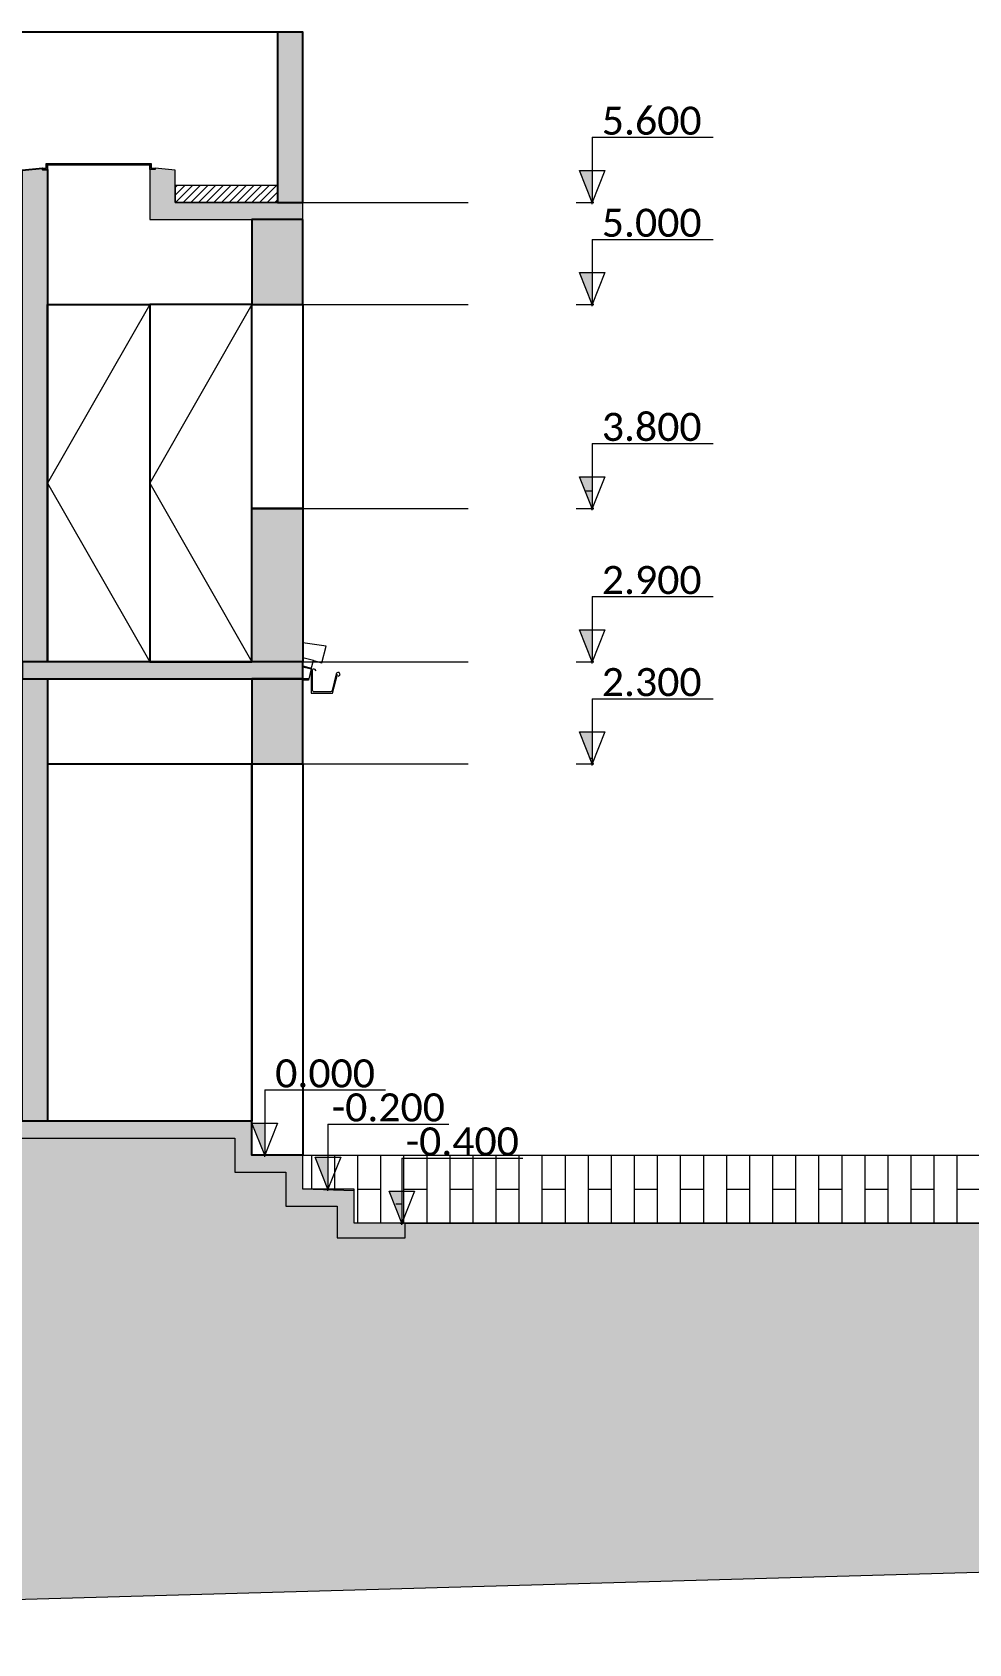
# Model space of a CAD drawing. Header units: metres. Extents: x -197 to 1099, y -24 to 14.
# Drawn here: x 1057.67 to 1063.17, y -2.87 to 6.6 of the extents above; entities that cross this region are included whole.
import ezdxf
from ezdxf.enums import TextEntityAlignment as Align

# ---------------------------------------------------------------- set-up
doc = ezdxf.new("R2010")
doc.units = ezdxf.units.M
doc.header["$LTSCALE"] = 0.001
doc.header["$PDMODE"] = 34
doc.header["$PDSIZE"] = 0.01
doc.linetypes.add('HIDDENX2', pattern=[19.05, 12.7, -6.35])
doc.layers.get('0').update_dxf_attribs({"lineweight": 13, "true_color": 0x000000})
for name, color, linetype, lineweight, true_color in [('Jach-Anotaciones-CalidaddeLínea  0.13', 7, 'Continuous', 13, 0x000000), ('Jach-Anotaciones-Hatch-Lum100%', 7, 'Continuous', 13, 0x000000), ('Jach-Anotaciones-Hatch-Lum50%', 9, 'Continuous', 13, 0x808080), ('Jach-Anotaciones-Hatch-Lum80%', 250, 'Continuous', 13, 0x333333), ('Jach-Anotaciones-LineasDetalle0.09mm', 7, 'Continuous', 15, 0x000000), ('JACH-Anotaciones-Textos-Lum75% @ 0.075', 7, 'Continuous', 13, 0x404040), ('JACH-Arq-Lineas-Piso', 7, 'Continuous', 13, 0x404040), ('JACH-Arq-Lineas-Proyeccion', 250, 'HIDDENX2', 13, 0x333333), ('JACH-Arq-Lineas-Proyeccion Niveles cortes', 9, 'HIDDENX2', 13, 0x808080), ('JACH-Arq-Muros01-Carga', 7, 'Continuous', 25, 0x000000)]:
    doc.layers.add(name, color=color, linetype=linetype, lineweight=lineweight, true_color=true_color)
doc.styles.add('02a-Calibri-JACH(1.8mm)', font='calibri.ttf', dxfattribs={"height": 2.2})
pattern_1 = [(0, (169.421, 45.032), (0, 6.985), [5.08, -1.905]), (90, (169.421, 45.032), (-6.985, 4e-16), [5.08, -1.905])]

# ---------------------------------------------------------------- blocks, each defined once
blk = doc.blocks.new('*U791')
at = {"lineweight": 0, "ltscale": 100}
h = blk.add_hatch(dxfattribs=at)
h.set_pattern_fill('ANGLE', color=256)
h.set_pattern_definition(pattern_1)
h.paths.add_polyline_path([(0, 2.5), (0, 0), (1, 2.5)])
h = blk.add_hatch(color=256, dxfattribs=at)
h.dxf.hatch_style = 1
h.paths.add_polyline_path([(0, 2.5), (0, 0), (1, 2.5)])
for points in [[(0, 5.1), (-9.47, 5.1)], [(0, 5.1), (0, 1.25)]]:
    blk.add_lwpolyline(points, dxfattribs=at)
for points in [[(0, 0), (1, 2.5), (-1, 2.5)], [(0, 2.5), (0, 0), (1, 2.5)]]:
    blk.add_lwpolyline(points, close=True, dxfattribs=at)
blk.add_point((0, 0), dxfattribs=at)
at = {"lineweight": 0, "ltscale": 100, "style": '02a-Calibri-JACH(1.8mm)'}
blk.add_attdef('ALT', text='', height=2.2, dxfattribs=at).set_placement((-4.73, 6.4), align=Align.MIDDLE_CENTER)
blk = doc.blocks.new('*U792')
at = {"lineweight": 0, "ltscale": 100}
h = blk.add_hatch(dxfattribs=at)
h.set_pattern_fill('ANGLE', color=256)
h.set_pattern_definition(pattern_1)
h.paths.add_polyline_path([(0, 2.5), (0, 0), (1, 2.5)])
h = blk.add_hatch(color=256, dxfattribs=at)
h.dxf.hatch_style = 1
h.paths.add_polyline_path([(0, 2.5), (0, 0), (1, 2.5)])
for points in [[(0, 5.1), (-9.47, 5.1)], [(0, 5.1), (0, 1.25)]]:
    blk.add_lwpolyline(points, dxfattribs=at)
for points in [[(0, 0), (1, 2.5), (-1, 2.5)], [(0, 2.5), (0, 0), (1, 2.5)]]:
    blk.add_lwpolyline(points, close=True, dxfattribs=at)
blk.add_point((0, 0), dxfattribs=at)
at = {"lineweight": 0, "ltscale": 100, "style": '02a-Calibri-JACH(1.8mm)'}
blk.add_attdef('ALT', text='', height=2.2, dxfattribs=at).set_placement((-4.73, 6.4), align=Align.MIDDLE_CENTER)
blk = doc.blocks.new('*U793')
at = {"lineweight": 0, "ltscale": 100}
h = blk.add_hatch(dxfattribs=at)
h.set_pattern_fill('ANGLE', color=256)
h.set_pattern_definition(pattern_1)
h.paths.add_polyline_path([(0, 2.5), (0, 0), (1, 2.5)])
h = blk.add_hatch(color=256, dxfattribs=at)
h.dxf.hatch_style = 1
h.paths.add_polyline_path([(0, 2.5), (0, 0), (1, 2.5)])
for points in [[(0, 5.1), (-9.47, 5.1)], [(0, 5.1), (0, 1.25)]]:
    blk.add_lwpolyline(points, dxfattribs=at)
for points in [[(0, 0), (1, 2.5), (-1, 2.5)], [(0, 2.5), (0, 0), (1, 2.5)]]:
    blk.add_lwpolyline(points, close=True, dxfattribs=at)
blk.add_point((0, 0), dxfattribs=at)
at = {"lineweight": 0, "ltscale": 100, "style": '02a-Calibri-JACH(1.8mm)'}
blk.add_attdef('ALT', text='', height=2.2, dxfattribs=at).set_placement((-4.73, 6.4), align=Align.MIDDLE_CENTER)
blk = doc.blocks.new('*U805')
at = {"lineweight": 0, "ltscale": 100}
h = blk.add_hatch(dxfattribs=at)
h.set_pattern_fill('ANGLE', color=256)
h.set_pattern_definition(pattern_1)
h.paths.add_polyline_path([(0, 2.5), (0, 0), (1, 2.5)])
h = blk.add_hatch(color=256, dxfattribs=at)
h.dxf.hatch_style = 1
h.paths.add_polyline_path([(0, 2.5), (0, 0), (1, 2.5)])
for points in [[(0, 5.1), (-9.47, 5.1)], [(0, 5.1), (0, 1.25)]]:
    blk.add_lwpolyline(points, dxfattribs=at)
for points in [[(0, 0), (1, 2.5), (-1, 2.5)], [(0, 2.5), (0, 0), (1, 2.5)]]:
    blk.add_lwpolyline(points, close=True, dxfattribs=at)
blk.add_point((0, 0), dxfattribs=at)
at = {"lineweight": 0, "ltscale": 100, "style": '02a-Calibri-JACH(1.8mm)'}
blk.add_attdef('ALT', text='', height=2.2, dxfattribs=at).set_placement((-4.73, 6.4), align=Align.MIDDLE_CENTER)
blk = doc.blocks.new('*U806')
at = {"lineweight": 0, "ltscale": 100}
h = blk.add_hatch(dxfattribs=at)
h.set_pattern_fill('ANGLE', color=256)
h.set_pattern_definition(pattern_1)
h.paths.add_polyline_path([(0, 2.5), (0, 0), (1, 2.5)])
h = blk.add_hatch(color=256, dxfattribs=at)
h.dxf.hatch_style = 1
h.paths.add_polyline_path([(0, 2.5), (0, 0), (1, 2.5)])
for points in [[(0, 5.1), (-9.47, 5.1)], [(0, 5.1), (0, 1.25)]]:
    blk.add_lwpolyline(points, dxfattribs=at)
for points in [[(0, 0), (1, 2.5), (-1, 2.5)], [(0, 2.5), (0, 0), (1, 2.5)]]:
    blk.add_lwpolyline(points, close=True, dxfattribs=at)
blk.add_point((0, 0), dxfattribs=at)
at = {"lineweight": 0, "ltscale": 100, "style": '02a-Calibri-JACH(1.8mm)'}
blk.add_attdef('ALT', text='', height=2.2, dxfattribs=at).set_placement((-4.73, 6.4), align=Align.MIDDLE_CENTER)
blk = doc.blocks.new('*U807')
at = {"lineweight": 0, "ltscale": 100}
h = blk.add_hatch(dxfattribs=at)
h.set_pattern_fill('ANGLE', color=256)
h.set_pattern_definition(pattern_1)
h.paths.add_polyline_path([(0, 2.5), (0, 0), (1, 2.5)])
h = blk.add_hatch(color=256, dxfattribs=at)
h.dxf.hatch_style = 1
h.paths.add_polyline_path([(0, 2.5), (0, 0), (1, 2.5)])
for points in [[(0, 5.1), (-9.47, 5.1)], [(0, 5.1), (0, 1.25)]]:
    blk.add_lwpolyline(points, dxfattribs=at)
for points in [[(0, 0), (1, 2.5), (-1, 2.5)], [(0, 2.5), (0, 0), (1, 2.5)]]:
    blk.add_lwpolyline(points, close=True, dxfattribs=at)
blk.add_point((0, 0), dxfattribs=at)
at = {"lineweight": 0, "ltscale": 100, "style": '02a-Calibri-JACH(1.8mm)'}
blk.add_attdef('ALT', text='', height=2.2, dxfattribs=at).set_placement((-4.73, 6.4), align=Align.MIDDLE_CENTER)
blk = doc.blocks.new('*U808')
at = {"lineweight": 0, "ltscale": 100}
h = blk.add_hatch(dxfattribs=at)
h.set_pattern_fill('ANGLE', color=256)
h.set_pattern_definition(pattern_1)
h.paths.add_polyline_path([(0, 2.5), (0, 0), (1, 2.5)])
h = blk.add_hatch(color=256, dxfattribs=at)
h.dxf.hatch_style = 1
h.paths.add_polyline_path([(0, 2.5), (0, 0), (1, 2.5)])
for points in [[(0, 5.1), (-9.47, 5.1)], [(0, 5.1), (0, 1.25)]]:
    blk.add_lwpolyline(points, dxfattribs=at)
for points in [[(0, 0), (1, 2.5), (-1, 2.5)], [(0, 2.5), (0, 0), (1, 2.5)]]:
    blk.add_lwpolyline(points, close=True, dxfattribs=at)
blk.add_point((0, 0), dxfattribs=at)
at = {"lineweight": 0, "ltscale": 100, "style": '02a-Calibri-JACH(1.8mm)'}
blk.add_attdef('ALT', text='', height=2.2, dxfattribs=at).set_placement((-4.73, 6.4), align=Align.MIDDLE_CENTER)
blk = doc.blocks.new('*U789')
at = {"lineweight": 0, "ltscale": 100}
h = blk.add_hatch(dxfattribs=at)
h.set_pattern_fill('ANGLE', color=256)
h.set_pattern_definition(pattern_1)
h.paths.add_polyline_path([(0, 2.5), (0, 0), (1, 2.5)])
h = blk.add_hatch(color=256, dxfattribs=at)
h.dxf.hatch_style = 1
h.paths.add_polyline_path([(0, 2.5), (0, 0), (1, 2.5)])
for points in [[(0, 5.1), (-9.47, 5.1)], [(0, 5.1), (0, 1.25)]]:
    blk.add_lwpolyline(points, dxfattribs=at)
for points in [[(0, 0), (1, 2.5), (-1, 2.5)], [(0, 2.5), (0, 0), (1, 2.5)]]:
    blk.add_lwpolyline(points, close=True, dxfattribs=at)
blk.add_point((0, 0), dxfattribs=at)
at = {"lineweight": 0, "ltscale": 100, "style": '02a-Calibri-JACH(1.8mm)'}
blk.add_attdef('ALT', text='', height=2.2, dxfattribs=at).set_placement((-4.73, 6.4), align=Align.MIDDLE_CENTER)

msp = doc.modelspace()

# ---------------------------------------------------------------- hatches: boundary and pattern name
at = {"layer": 'Jach-Anotaciones-Hatch-Lum100%', "lineweight": 0, "ltscale": 100}
h = msp.add_hatch(dxfattribs=at)
h.set_pattern_fill('ANSI31', color=256, scale=0.01)
h.set_pattern_definition([(45, (1054.801916, 12.66438), (-0.02245064, 0.02245064), [])])
h.paths.add_polyline_path([(1058.51201, 5.6), (1059.11241, 5.6), (1059.11241, 5.7), (1058.51201, 5.7)])
at = {"layer": 'Jach-Anotaciones-Hatch-Lum100%', "ltscale": 100}
h = msp.add_hatch(color=256, dxfattribs=at)
h.dxf.hatch_style = 1
h.paths.add_polyline_path([(1059.86241, -0.4), (1059.56241, -0.4), (1059.56241, -0.2), (1059.26241, -0.2), (1059.26241, 0), (1058.96241, 0), (1058.96241, 0.2), (1055.91201, 0.2), (1055.91201, 0.175), (1055.01201, 0.175), (1055.01201, 0.1), (1055.01201, 0.075), (1056.06201, 0.075), (1056.06201, 0.1), (1058.86241, 0.1), (1058.86241, -0.1), (1059.16241, -0.1), (1059.16241, -0.3), (1059.46241, -0.3), (1059.46241, -0.48667), (1059.71194, -0.48667), (1059.86241, -0.48667)])
at = {"layer": 'Jach-Anotaciones-Hatch-Lum50%', "ltscale": 100}
h = msp.add_hatch(dxfattribs=at)
h.set_pattern_fill('WOOD_01', color=256, scale=0.8, angle=-0.315214, pattern_type=2)
h.set_pattern_definition([(359.6848, (801.2635, 2.0602), (0.0044012, 0.799988), [0.16, -0.64]), (8.657386, (801.26916, 1.62819), (4.8043285695, 0.7735788146), [0.1538832, -15.2344232]), (5.395286, (801.26142, 1.67623), (7.204292312, 0.76036553), [0.1607984, -7.8791008]), (344.262686, (801.262744, 1.91623), (8.7866629083, -2.4483667108), [0.2406656, -23.8259016]), (353.344686, (801.2802, 2.18014), (0.799988155, -0.004399564), [0.1448864, -7.0994208]), (344.753386, (801.301687, 1.72401), (3.195550377, -0.817591375), [0.1241936, -12.2951456]), (348.374886, (801.02424, 2.18955), (0.79998813, -0.0044009), [0.3263376, -3.7528776]), (5.395286, (801.26876, 1.55619), (7.204292312, 0.76036553), [0.0803992, -7.9595]), (359.6848, (801.2626, 1.8922), (0.0044012, 0.799988), [0.08, -0.72]), (359.6848, (801.10314, 1.9891), (0.0044012, 0.799988), [0.24, -0.56]), (10.994686, (801.2638, 2.10823), (3.20435258, 0.78238106), [0.081584, -3.9976312]), (2.411086, (801.182173, 1.81267), (16.0041592815, 0.711960776), [0.1681904, -16.6508464]), (352.090186, (801.22204, 1.78845), (6.395501864, -0.835192412), [0.1210616, -11.9851336]), (359.6848, (801.1804, 1.4847), (0.0044012, 0.799988), [0.16, -0.64]), (358.515686, (801.10015, 1.445117), (0.7999880433, -0.0044005829), [0.3920816, -38.81608]), (359.6848, (801.10345, 2.0451), (0.0044012, 0.799988), [0.08, -0.72]), (359.6848, (801.1838, 2.1087), (0.0044012, 0.799988), [0.08, -0.72]), (359.6848, (800.8242, 2.18265), (0.0044012, 0.799988), [0.12, -0.68]), (350.222486, (801.04042, 2.22146), (0.79998796, -0.00440089), [0.2433104, -4.6228992]), (359.6848, (800.7844, 2.2229), (0.0044012, 0.799988), [0.16, -0.64]), (359.6848, (800.6925, 1.5034), (0.0044012, 0.799988), [0.088, -0.712]), (359.6848, (801.1007, 1.5411), (0.0044012, 0.799988), [0.08, -0.72]), (359.6848, (800.6928, 1.56736), (0.0044012, 0.799988), [0.168, -0.632]), (5.125086, (801.101074, 1.613114), (8.004279868, 0.7559717563), [0.16876, -16.7072576]), (359.6848, (801.1094, 1.6771), (0.0044012, 0.799988), [0.152, -0.648]), (359.6848, (800.6935, 1.69536), (0.0044012, 0.799988), [0.088, -0.712]), (358.515686, (800.790223, 1.822827), (0.7999880433, -0.0044005829), [0.3920816, -38.81608]), (359.6848, (800.8626, 1.8944), (0.0044012, 0.799988), [0.08, -0.72]), (359.6848, (800.78275, 1.9189), (0.0044012, 0.799988), [0.08, -0.72]), (359.6848, (801.10275, 1.9171), (0.0044012, 0.799988), [0.16, -0.64]), (359.6848, (800.9428, 1.934), (0.0044012, 0.799988), [0.08, -0.72]), (359.6848, (800.7834, 2.0309), (0.0044012, 0.799988), [0.16, -0.64]), (19.338586, (800.997516, 1.693685), (8.81747179, 3.15153407), [0.1189288, -11.7739248]), (10.994686, (800.86275, 1.91843), (3.20435258, 0.78238106), [0.081584, -3.9976312]), (10.994686, (801.18253, 1.87667), (3.20435258, 0.78238106), [0.081584, -3.9976312]), (5.395286, (800.9442, 2.181986), (7.204292312, 0.76036553), [0.0803992, -7.9595]), (349.379986, (800.69651, 2.23935), (4.795526168, -0.82639083), [0.0894424, -8.854828]), (348.374886, (800.78046, 1.50288), (0.79998813, -0.0044009), [0.081584, -3.9976312]), (89.6848, (800.8604, 1.4864), (-0.799988, 0.0044012), [0, -0.8]), (346.292386, (800.69484, 1.935354), (13.5821897145, -3.274747542), [0.172696, -17.0969232]), (10.994686, (801.18345, 2.04467), (3.20435258, 0.78238106), [0.081584, -3.9976312]), (9.989586, (801.18068, 1.540675), (4.004340476, 0.777978747), [0.0894424, -8.854828]), (348.374886, (800.94262, 1.89399), (0.79998813, -0.0044009), [0.081584, -3.9976312]), (348.374886, (801.02284, 1.93355), (0.79998813, -0.0044009), [0.081584, -3.9976312]), (341.24989, (800.6944, 1.85536), (0.79998773, -0.00440026), [0.1011928, -2.4286288]), (345.64859, (800.7839, 2.12687), (0.79998758, -0.0044002), [0.3298488, -2.9686352]), (342.985586, (800.9442, 2.181986), (5.591112854, -1.630779148), [0.2505672, -8.101676]), (359.6848, (800.9444, 2.222), (0.0044012, 0.799988), [0.096, -0.704]), (345.64859, (800.86081, 1.56644), (0.79998758, -0.0044002), [0.3298488, -2.9686352]), (345.64859, (800.78112, 1.62287), (0.79998758, -0.0044002), [0.3298488, -2.9686352]), (345.64859, (800.78152, 1.69487), (0.79998758, -0.0044002), [0.3298488, -2.9686352]), (349.379986, (800.69546, 2.04735), (4.795526168, -0.82639083), [0.0894424, -8.854828]), (345.64859, (800.94337, 2.02999), (0.79998758, -0.0044002), [0.164924, -3.13356]), (349.379986, (800.69405, 1.791356), (4.795526168, -0.82639083), [0.0894424, -8.854828]), (357.298886, (801.109734, 1.733068), (0.7999878555, -0.004400215), [0.1921664, -19.024492]), (349.379986, (801.02253, 1.87755), (4.795526168, -0.82639083), [0.0894424, -8.854828]), (12.213586, (801.11044, 1.86107), (3.20435315, 0.782382548), [0.073756, -7.3018792]), (349.247386, (800.693828, 1.751357), (8.791064244, -1.648377222), [0.3091152, -30.602364]), (351.554686, (800.99752, 1.69368), (0.79998746, -0.00440139), [0.1131368, -5.5437168]), (4.448386, (800.78196, 1.77487), (8.804267945, 0.751567892), [0.1926656, -9.4406096]), (359.6848, (800.97404, 1.7898), (0.0044012, 0.799988), [0.248, -0.552]), (344.429686, (800.69603, 2.15135), (3.195550154, -0.817591335), [0.0912144, -9.0301888]), (350.222486, (800.86037, 1.48644), (0.79998796, -0.00440089), [0.2433104, -4.6228992]), (339.701686, (800.6933, 1.65536), (2.39556239, -0.813190942), [0.0936376, -9.2701216]), (359.6848, (801.3439, 2.1238), (0.0044012, 0.799988), [0.04, -0.76]), (359.6848, (801.34195, 1.7718), (0.0044012, 0.799988), [0.08, -0.72]), (10.994686, (801.34037, 1.4838), (3.20435258, 0.78238106), [0.081584, -3.9976312]), (359.6848, (801.3488, 1.56375), (0.0044012, 0.799988), [0.144, -0.656]), (342.985586, (801.34314, 1.98779), (5.591112854, -1.630779148), [0.0835224, -8.2687208]), (347.705486, (801.350215, 1.819747), (15.182160045, -3.2844524587), [0.1472056, -26.8405152]), (89.6848, (801.3404, 1.4838), (-0.799988, 0.0044012), [0, -0.8]), (359.6848, (801.42045, 1.49936), (0.0044012, 0.799988), [0.072, -0.728]), (359.6848, (801.4213, 1.65135), (0.0044012, 0.799988), [0.072, -0.728]), (359.6848, (801.4215, 1.69135), (0.0044012, 0.799988), [0.072, -0.728]), (335.722386, (801.423006, 1.96335), (5.586711744, -2.430761377), [0.0787912, -7.8002896]), (348.201086, (801.423534, 2.059347), (3.99553757295, -0.8221182505), [0.0734704, -52.17242]), (341.24989, (801.42195, 1.77135), (0.79998773, -0.00440026), [0.0758944, -2.4539264]), (347.155986, (801.42411, 2.163345), (3.995538528, -0.82199356), [0.073756, -7.3018792])])
h.paths.add_polyline_path([(1059.26241, 2.8706), (1059.26241, 2.79057), (1059.29414, 2.79057), (1059.31149, 2.85783)])
h = msp.add_hatch(dxfattribs=at)
h.set_pattern_fill('AR-BRSTD', color=256, scale=0.002, angle=90, double=1)
h.set_pattern_definition([(90, (550.97943, 4e-15), (-0.1354836, 8e-18), []), (180, (550.97943, 4e-15), (-0.1354836, -0.2032), [0.1354836, -0.1354836])])
h.paths.add_polyline_path([(1059.26241, 0), (1075.26228, 0), (1075.26228, -0.175), (1074.96228, -0.175), (1074.96228, -0.4), (1059.56241, -0.4), (1059.56241, -0.20958), (1059.26241, -0.2)])
at = {"layer": 'Jach-Anotaciones-Hatch-Lum80%', "lineweight": 0, "ltscale": 100}
h = msp.add_hatch(color=256, dxfattribs=at)
h.paths.add_polyline_path([(1054.86201, 5.6), (1055.01201, 5.6), (1055.01201, 6.6), (1054.86201, 6.6)])
h.paths.add_polyline_path([(1057.61201, 2.8), (1057.76201, 2.8), (1057.76201, 0.2), (1057.61201, 0.2)])
for points in [[(1059.11241, 5.6), (1059.26241, 5.6), (1059.26241, 6.6), (1059.11241, 6.6)], [(1057.61201, 5.79), (1057.73101, 5.8), (1057.73101, 5.794), (1057.76201, 5.794), (1057.76201, 2.9), (1057.61201, 2.9)], [(1059.26241, 5.6), (1058.51201, 5.6), (1058.51201, 5.79), (1058.39301, 5.8), (1058.39301, 5.794), (1058.36201, 5.794), (1058.36201, 5.5), (1059.26241, 5.5)], [(1059.86241, -0.4), (1059.56241, -0.4), (1059.56241, -0.2), (1059.26241, -0.2), (1059.26241, 0), (1058.96241, 0), (1058.96241, 0.2), (1055.91201, 0.2), (1055.91201, 0.175), (1055.01201, 0.175), (1055.01201, 0.1), (1055.01201, 0.075), (1056.06201, 0.075), (1056.06201, 0.1), (1058.86241, 0.1), (1058.86241, -0.1), (1059.16241, -0.1), (1059.16241, -0.3), (1059.46241, -0.3), (1059.46241, -0.48667), (1059.71194, -0.48667), (1059.86241, -0.48667)]]:
    msp.add_hatch(color=256, dxfattribs=at).paths.add_polyline_path(points)
h = msp.add_hatch(color=256, dxfattribs=at)
h.paths.add_polyline_path([(1057.61201, 2.8), (1059.26241, 2.8), (1059.26241, 2.9), (1057.61201, 2.9)])
h.paths.add_polyline_path([(1054.86201, 2.3), (1055.01201, 2.3), (1055.01201, 4.6), (1054.86201, 4.6)])
h.paths.add_polyline_path([(1054.86201, 5.5), (1057.61201, 5.5), (1057.61201, 5.6), (1054.86201, 5.6)])
h = msp.add_hatch(color=256, dxfattribs=at)
h.paths.add_polyline_path([(1059.26241, 5.5), (1058.96241, 5.5), (1058.96241, 5), (1059.26241, 5)])
h.paths.add_polyline_path([(1059.26241, 2.9), (1058.96241, 2.9), (1058.96241, 3.8), (1059.26241, 3.8)])
h.paths.add_polyline_path([(1059.26241, 2.8), (1058.96241, 2.8), (1058.96241, 2.3), (1059.26241, 2.3)])
at = {"layer": 'Jach-Anotaciones-Hatch-Lum80%', "ltscale": 100}
h = msp.add_hatch(dxfattribs=at)
h.set_pattern_fill('EARTH', color=256, scale=0.03, angle=45, double=1)
h.set_pattern_definition([(45, (755.59228, 4e-15), (0, 0.26940768), [0.1905, -0.1905]), (45, (755.54176, 0.05051), (0, 0.26940768), [0.1905, -0.1905]), (45, (755.49125, 0.10103), (0, 0.26940768), [0.1905, -0.1905]), (135, (755.49125, 0.1347), (-0.26940768, 0), [0.1905, -0.1905]), (135, (755.54176, 0.18522), (-0.26940768, 0), [0.1905, -0.1905]), (135, (755.59228, 0.23573), (-0.26940768, 0), [0.1905, -0.1905])])
h.paths.add_polyline_path([(1074.96228, -0.48667), (1075.06228, -0.48667), (1075.06228, -0.275), (1075.36228, -0.275), (1075.36228, -0.1), (1079.3624, -0.1), (1079.3624, -0.35), (1085.3224, -0.35), (1085.3224, 0.025), (1085.97107, 0.025), (1097.66493, -0.27484), (1098.8724, -0.42578), (1099.05543, -0.52717), (1099.21166, -0.80121), (1099.18615, -1.037), (1099.27542, -1.18676), (1099.12557, -1.37158), (1098.51009, -1.47917), (1097.95514, -1.28342), (1096.77179, -1.16924), (1096.13524, -1.48733), (1095.55581, -1.63414), (1094.79683, -1.47917), (1094.24189, -1.0469), (1093.03406, -1.19371), (1092.51176, -1.56889), (1091.80175, -1.87882), (1089.96174, -1.41138), (1087.81018, -1.53663), (1086.41062, -1.91241), (1085.2224, -2.41694), (1083.54883, -2.72658), (1081.83593, -2.47607), (1080.24837, -2.37169), (1079.32926, -2.37169), (1078.13859, -2.26731), (1077.19858, -2.05854), (1055.83224, -2.66396), (1054.87134, -2.87272), (1053.86867, -2.47607), (1053.43, -2.1838), (1052.39033, -1.71211), (1052.65699, -0.48667), (1053.31366, 0.05), (1053.46014, 0.05), (1053.46014, -0.7), (1054.86201, -0.7), (1054.86201, -0.45), (1055.01201, -0.45), (1055.01201, 0.075), (1056.06201, 0.075), (1056.06201, 0.1), (1058.86241, 0.1), (1058.86241, -0.1), (1059.16241, -0.1), (1059.16241, -0.3), (1059.46241, -0.3), (1059.46241, -0.48667), (1059.86241, -0.48465), (1059.86241, -0.4), (1074.66228, -0.4)])

# ---------------------------------------------------------------- linework, layer by layer
at = {"ltscale": 100}
msp.add_lwpolyline([(1059.26241, 2.8763), (1059.31149, 2.86283), (1059.31148, 2.71466), (1059.43601, 2.71465), (1059.46591, 2.8275)], dxfattribs=at)
msp.add_lwpolyline([(1059.46908, 2.81524, 2.0512899), (1059.4584, 2.8289), (1059.43378, 2.72983, -0.3445395), (1059.42407, 2.72224), (1059.32907, 2.72225, -0.4142136), (1059.31907, 2.73225), (1059.31908, 2.85225, -0.7079616), (1059.32954, 2.85593), (1059.33755, 2.847)], format="xyb", dxfattribs=at)
at = {"layer": 'Jach-Anotaciones-CalidaddeLínea  0.13', "ltscale": 100}
for points in [[(1059.37244, 2.89357), (1059.39775, 2.99032), (1059.26241, 3.01053)], [(1059.32407, 2.90622), (1059.26241, 2.92226)], [(1059.26241, 2.8706), (1059.31149, 2.85783), (1059.29414, 2.79057), (1059.26241, 2.79057)], [(1059.31149, 2.85783), (1059.26241, 2.8706)], [(1059.31149, 2.85783), (1059.32414, 2.90621)], [(1059.32407, 2.90622), (1059.37244, 2.89357)], [(1056.06201, 0.1), (1058.86241, 0.1), (1058.86241, -0.1), (1059.16241, -0.1), (1059.16241, -0.3), (1059.46241, -0.3), (1059.46241, -0.48667), (1059.86241, -0.48465), (1059.86241, -0.4), (1074.66228, -0.4)], [(1077.19858, -2.05854), (1055.83224, -2.66396)]]:
    msp.add_lwpolyline(points, dxfattribs=at)
for points in [[(1059.86241, -0.4), (1059.56241, -0.4), (1059.56241, -0.2), (1059.26241, -0.2), (1059.26241, 0), (1058.96241, 0), (1058.96241, 0.2), (1055.91201, 0.2), (1055.91201, 0.175), (1055.01201, 0.175), (1055.01201, 0.1), (1055.01201, 0.075), (1056.06201, 0.075), (1056.06201, 0.1), (1058.86241, 0.1), (1058.86241, -0.1), (1059.16241, -0.1), (1059.16241, -0.3), (1059.46241, -0.3), (1059.46241, -0.48667), (1059.71194, -0.48667), (1059.86241, -0.48667)], [(1059.26241, 0), (1075.26228, 0), (1075.26228, -0.175), (1074.96228, -0.175), (1074.96228, -0.4), (1059.56241, -0.4), (1059.56241, -0.20958), (1059.26241, -0.2)]]:
    msp.add_lwpolyline(points, close=True, dxfattribs=at)
at = {"layer": 'Jach-Anotaciones-LineasDetalle0.09mm', "lineweight": 0, "ltscale": 100}
msp.add_lwpolyline([(1058.39301, 5.794), (1058.36201, 5.794), (1058.36201, 5.819), (1057.76201, 5.819), (1057.76201, 5.794), (1057.73101, 5.794), (1057.73101, 5.8), (1057.75601, 5.8), (1057.75601, 5.825), (1058.36801, 5.825), (1058.36801, 5.8), (1058.39301, 5.8)], close=True, dxfattribs=at)
for points in [[(1058.37201, 5.8), (1058.37201, 5.827), (1057.75201, 5.827), (1057.75201, 5.8)], [(1058.37001, 5.8), (1058.37001, 5.825), (1057.75401, 5.825), (1057.75401, 5.8)], [(1058.39301, 5.8), (1058.39301, 5.794)]]:
    msp.add_lwpolyline(points, dxfattribs=at)
at = {"layer": 'JACH-Arq-Lineas-Piso', "lineweight": 0, "ltscale": 100}
msp.add_lwpolyline([(1058.51201, 5.6), (1059.11241, 5.6), (1059.11241, 5.7), (1058.51201, 5.7)], close=True, dxfattribs=at)
at = {"layer": 'JACH-Arq-Lineas-Proyeccion', "ltscale": 100}
for points in [[(1058.36221, 5), (1057.76201, 3.95), (1058.36221, 2.9)], [(1058.96241, 5), (1058.36221, 3.95), (1058.96241, 2.9)]]:
    msp.add_lwpolyline(points, dxfattribs=at)
at = {"layer": 'JACH-Arq-Lineas-Proyeccion Niveles cortes', "ltscale": 100}
for points in [[(1058.96241, 5.6), (1060.96198, 5.6)], [(1058.96241, 5), (1060.96198, 5)], [(1058.96241, 3.8), (1060.96198, 3.8)], [(1058.96241, 2.9), (1060.96198, 2.9)], [(1058.96241, 2.3), (1060.96198, 2.3)]]:
    msp.add_lwpolyline(points, dxfattribs=at)
at = {"layer": 'JACH-Arq-Muros01-Carga', "ltscale": 100}
msp.add_lwpolyline([(1059.11241, 6.6), (1055.01201, 6.6)], dxfattribs=at)
for points in [[(1059.11241, 5.6), (1059.26241, 5.6), (1059.26241, 6.6), (1059.11241, 6.6)], [(1057.61201, 5.79), (1057.73101, 5.8), (1057.73101, 5.794), (1057.76201, 5.794), (1057.76201, 2.9), (1057.61201, 2.9)], [(1059.26241, 5.5), (1058.96241, 5.5), (1058.96241, 5), (1059.26241, 5)], [(1057.76201, 5), (1058.36221, 5), (1058.36221, 2.9), (1057.76201, 2.9)], [(1058.96241, 5), (1058.36221, 5), (1058.36221, 2.9), (1058.96241, 2.9)], [(1059.26241, 3.8), (1058.96241, 3.8), (1058.96241, 5), (1059.26241, 5)], [(1059.26241, 2.9), (1058.96241, 2.9), (1058.96241, 3.8), (1059.26241, 3.8)], [(1057.61201, 2.8), (1059.26241, 2.8), (1059.26241, 2.9), (1057.61201, 2.9)], [(1057.61201, 2.8), (1057.76201, 2.8), (1057.76201, 0.2), (1057.61201, 0.2)], [(1059.26241, 2.8), (1058.96241, 2.8), (1058.96241, 2.3), (1059.26241, 2.3)], [(1058.96241, 0.2), (1057.76241, 0.2), (1057.76241, 2.3), (1058.96241, 2.3)], [(1059.26241, 0), (1058.96241, 0), (1058.96241, 2.3), (1059.26241, 2.3)]]:
    msp.add_lwpolyline(points, close=True, dxfattribs=at)
at = {"layer": 'JACH-Arq-Muros01-Carga', "lineweight": 0, "ltscale": 100}
msp.add_lwpolyline([(1059.26241, 5.6), (1058.51201, 5.6), (1058.51201, 5.79), (1058.39301, 5.8), (1058.39301, 5.794), (1058.36201, 5.794), (1058.36201, 5.5), (1059.26241, 5.5)], close=True, dxfattribs=at)

# ---------------------------------------------------------------- block references
at = {"layer": 'JACH-Anotaciones-Textos-Lum75% @ 0.075', "ltscale": 100}
ref = msp.add_blockref('*U806', (1060.96198, 5.6), dxfattribs=dict(at, xscale=-0.075, yscale=0.075, zscale=0.075))
ref.add_attrib('ALT', '5.600', dxfattribs={"layer": '0', "lineweight": 0, "ltscale": 100, "height": 0.165, "style": '02a-Calibri-JACH(1.8mm)'}).set_placement((1061.31149, 6.08006), align=Align.MIDDLE_CENTER)
ref = msp.add_blockref('*U789', (1060.96198, 5), dxfattribs=dict(at, xscale=-0.075, yscale=0.075, zscale=0.075))
ref.add_attrib('ALT', '5.000', dxfattribs={"layer": '0', "lineweight": 0, "ltscale": 100, "height": 0.165, "style": '02a-Calibri-JACH(1.8mm)'}).set_placement((1061.31149, 5.48006), align=Align.MIDDLE_CENTER)
ref = msp.add_blockref('*U808', (1060.96198, 3.8), dxfattribs=dict(at, xscale=-0.075, yscale=0.075, zscale=0.075))
ref.add_attrib('ALT', '3.800', dxfattribs={"layer": '0', "lineweight": 0, "ltscale": 100, "height": 0.165, "style": '02a-Calibri-JACH(1.8mm)'}).set_placement((1061.31149, 4.28006), align=Align.MIDDLE_CENTER)
ref = msp.add_blockref('*U805', (1060.96198, 2.9), dxfattribs=dict(at, xscale=-0.075, yscale=0.075, zscale=0.075))
ref.add_attrib('ALT', '2.900', dxfattribs={"layer": '0', "lineweight": 0, "ltscale": 100, "height": 0.165, "style": '02a-Calibri-JACH(1.8mm)'}).set_placement((1061.31149, 3.38006), align=Align.MIDDLE_CENTER)
ref = msp.add_blockref('*U807', (1060.96198, 2.3), dxfattribs=dict(at, xscale=-0.075, yscale=0.075, zscale=0.075))
ref.add_attrib('ALT', '2.300', dxfattribs={"layer": '0', "lineweight": 0, "ltscale": 100, "height": 0.165, "style": '02a-Calibri-JACH(1.8mm)'}).set_placement((1061.31149, 2.78006), align=Align.MIDDLE_CENTER)
ref = msp.add_blockref('*U793', (1059.03741, 0), dxfattribs=dict(at, xscale=-0.075, yscale=0.075, zscale=0.075))
ref.add_attrib('ALT', '0.000', dxfattribs={"layer": '0', "lineweight": 0, "ltscale": 100, "height": 0.165, "style": '02a-Calibri-JACH(1.8mm)'}).set_placement((1059.39237, 0.48006), align=Align.MIDDLE_CENTER)
ref = msp.add_blockref('*U792', (1059.40917, -0.2), dxfattribs=dict(at, xscale=-0.075, yscale=0.075, zscale=0.075))
ref.add_attrib('ALT', '-0.200', dxfattribs={"layer": '0', "lineweight": 0, "ltscale": 100, "height": 0.165, "style": '02a-Calibri-JACH(1.8mm)'}).set_placement((1059.76413, 0.28006), align=Align.MIDDLE_CENTER)
ref = msp.add_blockref('*U791', (1059.84367, -0.4), dxfattribs=dict(at, xscale=-0.075, yscale=0.075, zscale=0.075))
ref.add_attrib('ALT', '-0.400', dxfattribs={"layer": '0', "lineweight": 0, "ltscale": 100, "height": 0.165, "style": '02a-Calibri-JACH(1.8mm)'}).set_placement((1060.19863, 0.08006), align=Align.MIDDLE_CENTER)

doc.saveas('drawing.dxf')
